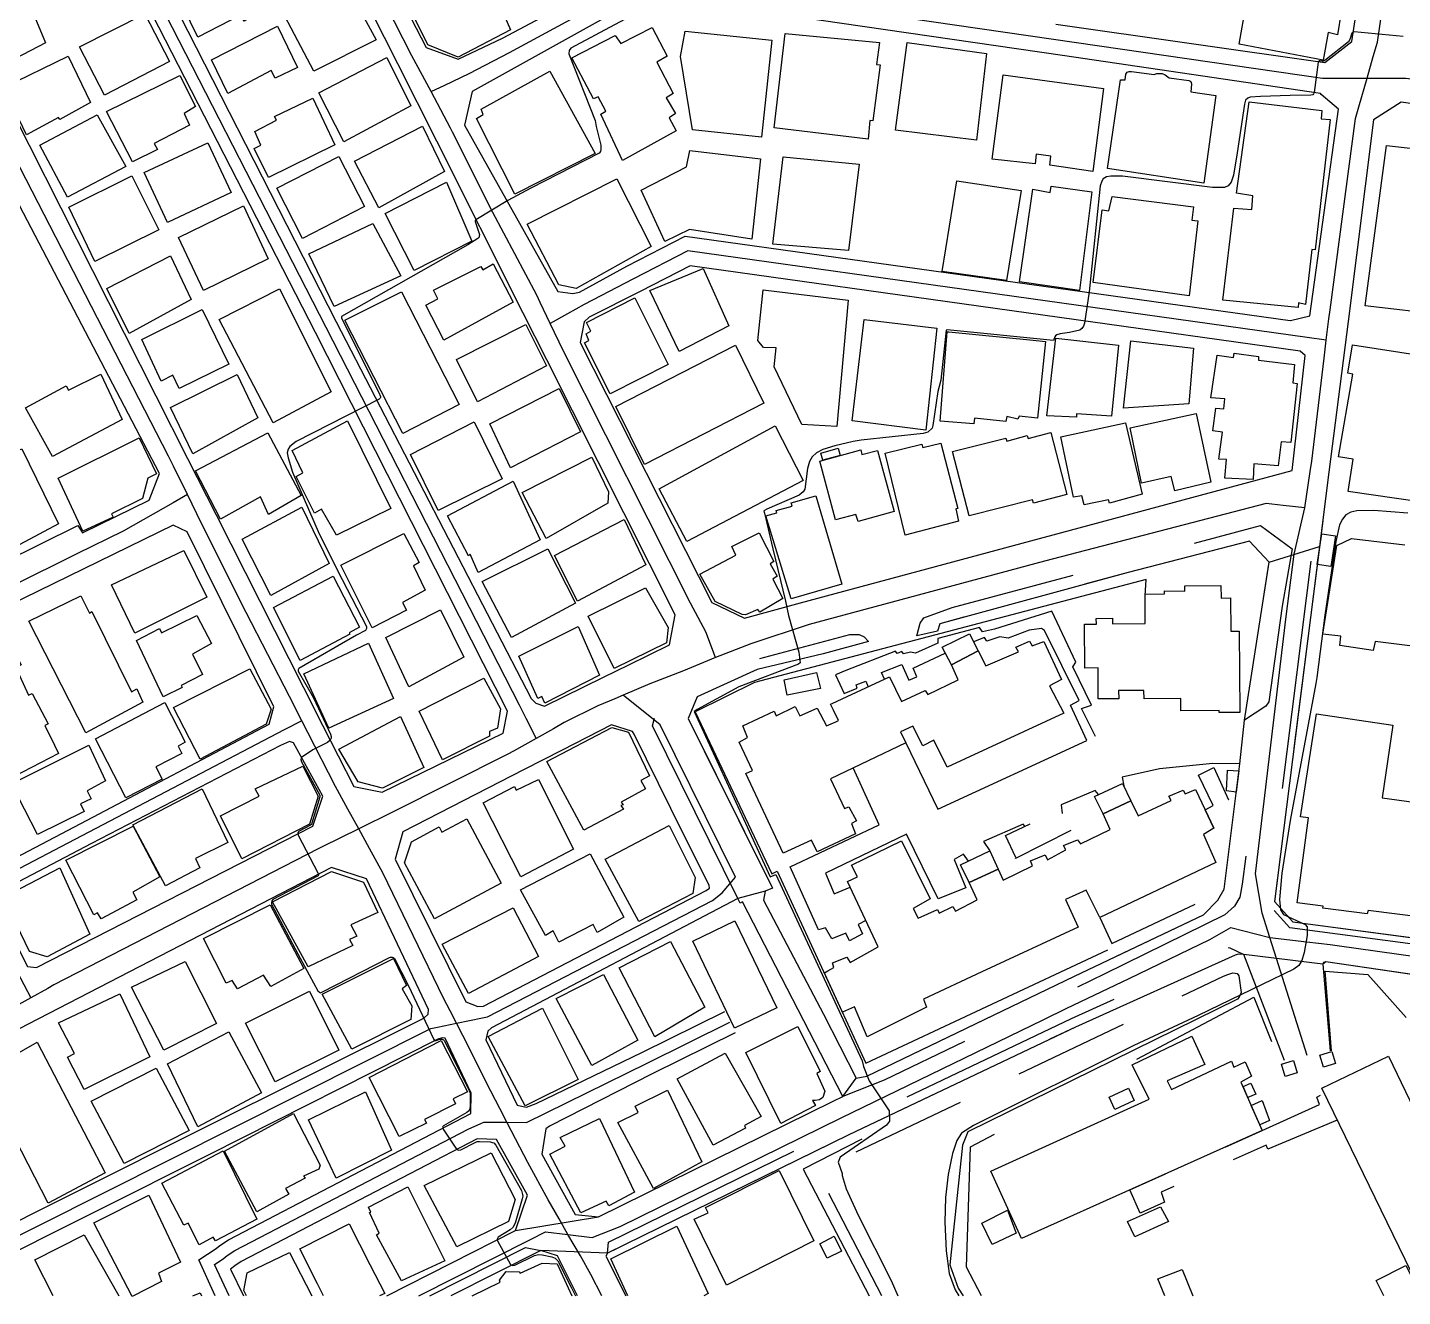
# Model space of a CAD drawing. Header units: millimetres. Extents: x 198785 to 203305, y 542885 to 545889.
# Drawn here: x 199629.4 to 199848.6, y 542885.2 to 543087.4 of the extents above; entities that cross this region are included whole.
import ezdxf

# ---------------------------------------------------------------- set-up
doc = ezdxf.new("R2010")
doc.units = ezdxf.units.MM
for name, pattern in [('FENCE_25K', [54.3, 28.7, -9.2, -16.4]), ('HIDDEN_BULD_25K', [28.8, 18.4, -10.4]), ('HIDDEN_EMBANKMENT_25K', [28.8, 18.4, -10.4]), ('HIDDEN_IN_25K', [56.5, 36.5, -20])]:
    doc.linetypes.add(name, pattern=pattern)
for name, color, linetype in [('A0013117', 253, 'Continuous'), ('A0013118', 253, 'Continuous'), ('A0023217', 253, 'Continuous'), ('A0033324', 253, 'Continuous'), ('A0053326', 253, 'Continuous'), ('B0014111', 253, 'Continuous'), ('B0014112', 253, 'Continuous'), ('B0014113', 253, 'Continuous'), ('B0014115', 253, 'Continuous'), ('B0014116', 253, 'Continuous'), ('B0014118', 253, 'Continuous'), ('B0024120', 253, 'Continuous'), ('F0017111', 253, 'Continuous'), ('F0017114', 253, 'Continuous'), ('F0037222', 253, 'Continuous'), ('F0037223', 253, 'Continuous'), ('F0047224', 253, 'Continuous')]:
    doc.layers.add(name, color=color, linetype=linetype)

msp = doc.modelspace()

# ---------------------------------------------------------------- linework, layer by layer
at = {"layer": 'A0013117'}
for points in [[(199793.32, 543087.94), (199836.22, 543081.87), (199840.53, 543085.21), (199846.31, 543123.01)], [(199669.57, 543115.58), (199647.45, 543104.72), (199647.01, 543102.74), (199647.12, 543102.28), (199678.64, 543040.53), (199709.72, 542980.49), (199710.45, 542979.73), (199711.83, 542979.28), (199721.23, 542983.88), (199725.28, 542985.87), (199731.77, 542989.04), (199732.66, 542993.85), (199712.2, 543034.47), (199708.45, 543041.91), (199694.65, 543069.31), (199688.44, 543081.63), (199684.18, 543090.03), (199680.72, 543096.83), (199671.51, 543114.93), (199669.57, 543115.58)], [(199640.6, 543102.86), (199621.37, 543093.35), (199619.56, 543088.62), (199654.94, 543018.74), (199659.49, 543009.75), (199673.41, 542982.27), (199676.45, 542976.26), (199681.42, 542966.45), (199685.96, 542965.55), (199705.26, 542975), (199705.92, 542978.46), (199675.35, 543038.84), (199643.07, 543101.72), (199642.62, 543102.28), (199640.6, 543102.86)], [(199688.94, 543092.07), (199692.98, 543084.22), (199698.06, 543082.35), (199705.13, 543085.7), (199725.61, 543096.63)], [(199728.79, 543092.53), (199727.56, 543092.39), (199700.33, 543077.22), (199699.08, 543071.87), (199713.94, 543045.34), (199716.36, 543045.03), (199717.39, 543045.26), (199724.97, 543049.41), (199734.26, 543054.19), (199830.72, 543040.75), (199830.77, 543040.74), (199833.81, 543041.47), (199838.42, 543074.43), (199835.64, 543076.76), (199835.54, 543076.89), (199794.4, 543082.94), (199748.58, 543089.61), (199743.84, 543090.31), (199728.79, 543092.53)], [(199545.95, 542960.93), (199570.66, 542973.16), (199578.4, 542978.83), (199637.44, 543008.04), (199638.19, 543006.92), (199648.81, 543012.09), (199650.47, 543016.35), (199613.87, 543086.28), (199610.14, 543086.77), (199578.04, 543070.71)], [(199848.39, 543075.52), (199843.99, 543072.69), (199839.92, 543040.56), (199839.13, 543034.38), (199836.88, 543016.56), (199835.37, 543004.72), (199828.2, 542948.16), (199831.12, 542944.89), (199862.85, 542940.72), (199866.27, 542943.52), (199872.15, 542984.51), (199873.13, 542991.38), (199884.26, 543068.96), (199882.68, 543070.59), (199848.39, 543075.52)], [(199735.07, 543049.44), (199727.11, 543045.33), (199718.97, 543041.25), (199718.17, 543040.51), (199717.51, 543037.24), (199738.5, 542995.78), (199743.74, 542993.29), (199752.63, 542995.72), (199831.01, 543016.82), (199833.07, 543035.13), (199832.29, 543035.87), (199735.07, 543049.44)], [(199573.44, 542907.44), (199599.42, 542920.82), (199604.59, 542923.49), (199626.58, 542934.82), (199626.61, 542935.35), (199620.19, 542947.96), (199619.17, 542950.75), (199637.94, 542960.57), (199667.95, 542976.39), (199668.67, 542979.16), (199654.85, 543007.04), (199652.62, 543008.11), (199626.46, 542995.34), (199589.23, 542975.87), (199548.8, 542955.37)], [(199823.44, 542977.05), (199827.35, 543002.24), (199824.2, 543005.59), (199804.9, 543000.59), (199774.83, 542992.39), (199774.5, 542991.23), (199771.17, 542990.5)], [(199763.46, 542989.58), (199756.26, 542987.64), (199745.75, 542985.12), (199736.16, 542980.77), (199734.74, 542977.3), (199748.17, 542950.29), (199747.01, 542949.82)], [(199722.54, 542976.31), (199714.65, 542972.26), (199708.61, 542969.16), (199689.25, 542959.23), (199688.04, 542954.91), (199699.31, 542932.19), (199701.2, 542931.41), (199702.11, 542931.46), (199719.6, 542940.58), (199737.61, 542949.91), (199738.15, 542950.3), (199738.07, 542950.71), (199731.99, 542962.99), (199726.11, 542974.81), (199725.85, 542975.26), (199722.54, 542976.31)], [(199671.18, 542973.65), (199669.73, 542973.03), (199639.61, 542957.38), (199623.68, 542949.05), (199629.42, 542937.77), (199630.85, 542937.62), (199674.89, 542960.16), (199676.48, 542964.93), (199671.8, 542973.44), (199671.18, 542973.65)], [(199761.53, 542919.98), (199763.24, 542920.3), (199796.33, 542936.25), (199816.9, 542946.03), (199819.17, 542948.37), (199820.17, 542950.11), (199822.69, 542970.07)], [(200000, 542959.22), (199990.5, 542949.57), (199965.5, 542922.32), (199963.89, 542921.64), (199951.29, 542922.67), (199946.46, 542923.06), (199938.76, 542924.13), (199877.06, 542932.68), (199866.29, 542934.15), (199862.53, 542934.71), (199836.37, 542938.56), (199836.02, 542938.44), (199835.89, 542938.18), (199837.06, 542924.38)], [(199677.9, 542953.56), (199634.38, 542931.08), (199629.55, 542928.59), (199607.84, 542917.37), (199607.68, 542916.58), (199607.89, 542915.68), (199613.43, 542904.98), (199619.22, 542893.62), (199619.68, 542893.16), (199619.99, 542893.27), (199656.55, 542911.61), (199692.59, 542929.55), (199693.29, 542930.2), (199693.37, 542930.93), (199683.46, 542951.76), (199677.9, 542953.56)], [(199742.65, 542948.63), (199703.37, 542928.02), (199702.8, 542927.5), (199702.51, 542926.13), (199707.47, 542915.71), (199707.69, 542915.66), (199708.97, 542915.4), (199710.5, 542915.98), (199727.34, 542924.1), (199740.56, 542930.63)], [(199829.77, 542922.83), (199823.33, 542939.69), (199822.39, 542939.74), (199821.93, 542939.62), (199796.48, 542928.15), (199760.37, 542910.97), (199721.87, 542892.13), (199721.63, 542891.63), (199724.78, 542885.31)], [(199742.24, 542927.23), (199729.02, 542920.7), (199712.62, 542912.35), (199712.03, 542911.93), (199711.43, 542907.88), (199716.73, 542898.26), (199720.42, 542897.91), (199757.83, 542916.31), (199759.41, 542917.1)], [(199659.32, 542885.31), (199656.71, 542891.07), (199659.48, 542892.86), (199660.09, 542893.34), (199661.44, 542894.25), (199700.11, 542914.36), (199700.17, 542917.61), (199695.99, 542926.35), (199695.54, 542926.45), (199694.83, 542926.23), (199658.43, 542907.85), (199621.63, 542889.39), (199618.57, 542888.31), (199615.78, 542891.13), (199609.69, 542903.07), (199604.22, 542913.95), (199603.76, 542915), (199603.16, 542915.01), (199576.65, 542901.19)], [(199701.11, 542910.33), (199663.48, 542890.8), (199662.45, 542890.11), (199661.79, 542889.59), (199663.83, 542885.31)], [(199686.71, 542885.31), (199707.23, 542895.73), (199709.11, 542901.37), (199704.19, 542910.22), (199701.11, 542910.33)], [(199711.27, 542892.56), (199696.9, 542885.31)], [(199717.12, 542885.31), (199713.89, 542891.71), (199711.27, 542892.56)]]:
    msp.add_lwpolyline(points, dxfattribs=at)
at = {"layer": 'A0013118'}
for points in [[(199799.68, 542974.43), (199797.43, 542978.89), (199799.02, 542979.46), (199796.07, 542985.56), (199796.56, 542986.31), (199792.72, 542994.41), (199783.55, 542991.57), (199781.68, 542991.12), (199781.17, 542991.82), (199774.53, 542990.05), (199774.53, 542989.31), (199771, 542987.74), (199770.2, 542987.87), (199769.07, 542987.59), (199768.78, 542988), (199768.03, 542987.69), (199767.77, 542988.02), (199759.86, 542984.95), (199758.23, 542984.25), (199759.63, 542981.31), (199761.69, 542982.15), (199761.53, 542982.68), (199763.07, 542983.25), (199763.44, 542982.37)], [(199769.41, 542973.44), (199774.52, 542962.86), (199798.29, 542973.81), (199795.7, 542979.45), (199797.06, 542980.2), (199791.55, 542991.36), (199791.07, 542991.63), (199789.1, 542991.38), (199785.77, 542990.11), (199784.42, 542990.35), (199782.35, 542989.65), (199781.96, 542990.21), (199780.24, 542989.55)], [(199766.05, 542983.59), (199765.58, 542984.62), (199768.78, 542985.91), (199769.9, 542983.41), (199771.2, 542983.95), (199770.58, 542985.32), (199775.72, 542987.72)], [(199763.07, 542945.11), (199761.82, 542944.47), (199762.52, 542943.02), (199760.48, 542941.87), (199759.86, 542943.11), (199757.65, 542942.2), (199756.65, 542943.95), (199755.52, 542943.66), (199750.98, 542953.67), (199765.21, 542960.38), (199761.03, 542969.43)], [(199822.69, 542970.07), (199818.36, 542970.13), (199809.89, 542969.31), (199803.91, 542967.94), (199804.16, 542966.58)], [(199800.16, 542965.2), (199799.64, 542965.83), (199794.2, 542963.57), (199794.38, 542962.19)], [(199788.4, 542960.13), (199788.15, 542960.49), (199781.82, 542957.69), (199782.81, 542956.2)], [(199779.43, 542954.59), (199778.65, 542955.69), (199777.13, 542954.87), (199779.02, 542950.31), (199774.61, 542948.56), (199769.53, 542958.88), (199756.61, 542952.66), (199758, 542949.39), (199760.56, 542950.44)], [(199747.01, 542949.82), (199746.73, 542948.38), (199756.33, 542930.22), (199761.53, 542919.98)], [(199759.41, 542917.1), (199743.39, 542948.1), (199743.03, 542947.88), (199742.65, 542948.63)]]:
    msp.add_lwpolyline(points, dxfattribs=at)
at = {"layer": 'A0023217'}
for points in [[(199842.96, 543079.37), (199843.93, 543082.78), (199844.6, 543085.1), (199847.34, 543103.69), (199850.1, 543122.29), (199850.92, 543127.83)], [(199641.22, 543105.83), (199643.89, 543104.47), (199644.19, 543103.84), (199645.07, 543102), (199677, 543039.68), (199707.82, 542979.47), (199708.88, 542977.36), (199710.49, 542974.13)], [(199693.75, 543077.2), (199690.71, 543082.92), (199686.55, 543091.04), (199684.52, 543094.76)], [(199693.75, 543077.2), (199695.93, 543078.24), (199699.82, 543080.11), (199706.27, 543083.44), (199726.85, 543094.62), (199727.92, 543094.76), (199728.83, 543094.75), (199743.89, 543092.59), (199744.49, 543092.51), (199747.04, 543092.2)], [(199654.92, 543012.98), (199652.68, 543017.53), (199651.9, 543019.12), (199616.91, 543087.07), (199615.69, 543090.02), (199614.49, 543092.9)], [(199747.04, 543092.2), (199748.95, 543091.96), (199750.03, 543091.83), (199792.98, 543085.57), (199835.88, 543079.37), (199836.96, 543079.37), (199842.96, 543079.37)], [(199836.46, 543037.62), (199836.87, 543041.01), (199837.05, 543042.42), (199841.12, 543072.93), (199841.65, 543074.78), (199842.96, 543079.37)], [(199842.96, 543079.37), (199848.74, 543079.37), (199849.15, 543079.37), (199852.8, 543078.86), (199882.1, 543074.61), (199883.13, 543074.39), (199889.32, 543073.07)], [(199712.75, 543040.27), (199711.16, 543043.6), (199710.59, 543044.79), (199703.6, 543057.93), (199697.16, 543070.76), (199696.85, 543071.37), (199693.75, 543077.2)], [(199836.46, 543037.62), (199833.41, 543038.05), (199734.67, 543051.82), (199726.04, 543047.37), (199718.18, 543043.26), (199715.51, 543041.78), (199712.75, 543040.27)], [(199739.1, 542987.02), (199737.55, 542991.1), (199735.13, 542995.71), (199714.86, 543035.86), (199712.75, 543040.27)], [(199833.04, 543010.89), (199833.9, 543016.69), (199834.14, 543018.33), (199836.1, 543034.75), (199836.46, 543037.62)], [(199654.92, 543012.98), (199652.66, 543011.7), (199644.65, 543007.14), (199637.28, 543003.55), (199616.62, 542993.3), (199610.07, 542990.66), (199576.76, 542973.79), (199573.45, 542972.14), (199568.66, 542968.81), (199549.3, 542959.11), (199547.4, 542958.09), (199534.52, 542951.15)], [(199673.15, 542976.95), (199671.18, 542980.8), (199664.3, 542994.18), (199657.18, 543008.4), (199654.92, 543012.98)], [(199833.04, 543010.89), (199829.61, 543011.26), (199826.88, 543011.55), (199791.56, 543002.39), (199754, 542992.31), (199744.75, 542989.2), (199739.1, 542987.02)], [(199827.46, 542942.42), (199826.25, 542946.31), (199825.15, 542952.54), (199830.07, 542993.57), (199831.36, 543003.48), (199833.04, 543010.89)], [(199739.1, 542987.02), (199733.97, 542984.9), (199728.63, 542982.84), (199724.38, 542981.03)], [(199697.81, 542928.74), (199701.95, 542929.6), (199702.73, 542929.76), (199738.6, 542948.33), (199740.18, 542949.51), (199740.18, 542949.55), (199742.28, 542952.01), (199730.29, 542976.28), (199724.38, 542981.03)], [(199724.38, 542981.03), (199723.06, 542980.47), (199720.33, 542979.33), (199714.98, 542976.65), (199713.27, 542975.69), (199710.49, 542974.13)], [(199673.15, 542976.95), (199670.34, 542975.48), (199621.4, 542949.89), (199621.85, 542948.68), (199628.32, 542935.96), (199629.94, 542932.78)], [(199682.22, 542959.73), (199680.5, 542962.89), (199678.54, 542966.48), (199674.11, 542975.1), (199673.15, 542976.95)], [(199710.49, 542974.13), (199706.91, 542972.13), (199706.01, 542971.62), (199687.6, 542962.39), (199682.22, 542959.73)], [(199682.22, 542959.73), (199676.4, 542956.85), (199675.75, 542956.53), (199633.6, 542934.86), (199632.64, 542934.31), (199629.94, 542932.78)], [(199697.81, 542928.74), (199696.79, 542930.74), (199695.76, 542932.73), (199686.05, 542952.72), (199683.94, 542956.58), (199682.22, 542959.73)], [(199715.58, 542895.09), (199719.42, 542894.62), (199723.89, 542896.37), (199759.14, 542913.66), (199791.31, 542929.28), (199795.1, 542931.14), (199805.03, 542935.89), (199817.92, 542942.07), (199821.25, 542944.03), (199827.46, 542942.42)], [(199833.41, 542923.61), (199828.52, 542939.07), (199827.46, 542942.42)], [(199827.46, 542942.42), (199833.38, 542941.72), (199837.06, 542941.28), (199838.18, 542941.13), (199860.5, 542938.02), (199862.69, 542937.76), (199870.14, 542936.85)], [(199629.94, 542932.78), (199628.06, 542931.72), (199627.71, 542931.52), (199606.21, 542920.43), (199603.82, 542919.21)], [(199603.82, 542919.21), (199605.38, 542916.13), (199617.5, 542892.38), (199619.12, 542890.73), (199620.81, 542891.33), (199693.71, 542927.89), (199694.76, 542928.11), (199697.81, 542928.74)], [(199705.85, 542912.97), (199704.72, 542915.15), (199702.59, 542919.24), (199701.33, 542921.88), (199698.8, 542926.82), (199697.81, 542928.74)], [(199705.85, 542912.97), (199708.99, 542912.96), (199728.18, 542922.4), (199741.4, 542928.93)], [(199661.56, 542885.31), (199659.25, 542890.33), (199660.64, 542891.23), (199661.27, 542891.72), (199662.46, 542892.52), (199699.67, 542911.85), (199701.67, 542912.77), (199702.14, 542912.99), (199705.85, 542912.97)], [(199715.58, 542895.09), (199714.16, 542897.57), (199712.43, 542900.59), (199709.2, 542906.54), (199707.91, 542909.02), (199705.85, 542912.97)], [(199691.79, 542885.31), (199709.58, 542894.31), (199712, 542895.54), (199715.58, 542895.09)], [(199720.95, 542885.31), (199719.24, 542888.72), (199717.55, 542891.67), (199715.58, 542895.09)]]:
    msp.add_lwpolyline(points, dxfattribs=at)
at = {"layer": 'A0033324', "linetype": 'HIDDEN_IN_25K', "flags": 128}
for points in [[(199862.85, 542940.72), (199861.8, 542939.85), (199830.62, 542943.95), (199827.15, 542947.84), (199835.61, 543014.5), (199836.71, 543015.21), (199828.2, 542948.16), (199831.12, 542944.89), (199862.85, 542940.72)], [(199825.99, 543008.05), (199831.02, 543004.36), (199829.42, 542995.2), (199827.28, 542979.97), (199826.8, 542979.29), (199823.44, 542977.05), (199827.35, 543002.24), (199824.2, 543005.59), (199804.9, 543000.59), (199774.83, 542992.39), (199774.5, 542991.23), (199771.17, 542990.5), (199771.71, 542992.49), (199772.29, 542993.37), (199776.8, 542995.02), (199825.99, 543008.05)], [(199747.01, 542949.82), (199742.65, 542948.63), (199729.03, 542976.14), (199729.85, 542979.18), (199737.96, 542983.5), (199741.59, 542985.69), (199760.53, 542990.7), (199762, 542990.69), (199762.77, 542990.33), (199763.46, 542989.58), (199756.26, 542987.64), (199745.75, 542985.12), (199736.16, 542980.77), (199734.74, 542977.3), (199748.17, 542950.29), (199747.01, 542949.82)], [(199765.97, 542919.7), (199759.41, 542917.1), (199761.53, 542919.98), (199763.24, 542920.3), (199796.33, 542936.25), (199816.9, 542946.03), (199819.17, 542948.37), (199820.17, 542950.11), (199822.69, 542970.07), (199824.5, 542968.53), (199825.08, 542967.28), (199823.06, 542950.93), (199822.66, 542948.85), (199821.8, 542947.43), (199820.26, 542946.02), (199801.18, 542936.61), (199765.97, 542919.7)], [(199820.95, 542940.82), (199823.33, 542939.69), (199822.39, 542939.74), (199821.93, 542939.62), (199796.48, 542928.15), (199760.37, 542910.97), (199721.87, 542892.13), (199722.04, 542893.89), (199759.72, 542912.32), (199795.85, 542929.51), (199820.95, 542940.82)], [(199693.57, 542885.31), (199708.83, 542893.01), (199708.8, 542893.03), (199711.27, 542892.56)], [(199711.27, 542892.56), (199696.9, 542885.31)]]:
    msp.add_lwpolyline(points, dxfattribs=at)
at = {"layer": 'A0053326'}
for points in [[(199686.71, 542885.31), (199707.23, 542895.73), (199720.42, 542897.91), (199757.83, 542916.31), (199759.41, 542917.1), (199761.53, 542919.98), (199763.24, 542920.3), (199796.33, 542936.25), (199816.9, 542946.03), (199819.17, 542948.37), (199820.17, 542950.11), (199822.69, 542970.07), (199823.44, 542977.05), (199827.35, 543002.24), (199835.37, 543004.72), (199828.2, 542948.16), (199831.12, 542944.89), (199862.85, 542940.72)], [(199862.85, 542940.72), (199878.18, 542939.26), (199908.56, 542935.54), (199908.13, 542928.39), (199866.29, 542934.15), (199836.37, 542938.56), (199835.89, 542938.18), (199823.33, 542939.69), (199822.39, 542939.74), (199821.93, 542939.62), (199796.48, 542928.15), (199760.37, 542910.97), (199721.87, 542892.13), (199711.27, 542892.56), (199696.9, 542885.31)]]:
    msp.add_lwpolyline(points, dxfattribs=at)
at = {"layer": 'B0014111'}
for points in [[(199696.08, 543095.23), (199698.26, 543091.35), (199703.41, 543094.06), (199706.43, 543087.05), (199698.09, 543082.71), (199693.22, 543084.64), (199689.61, 543092.01), (199696.08, 543095.23)], [(199765.33, 543081.46), (199764.19, 543072.54), (199763.68, 543072.58), (199763.45, 543069.64), (199748.43, 543071.41), (199750.2, 543086.45), (199765.22, 543085.01), (199764.77, 543081.53), (199765.33, 543081.46)], [(199875.87, 543019.45), (199874.43, 543008.48), (199839.93, 543013.5), (199840.74, 543018.62), (199838.4, 543019.03), (199840.7, 543032.19), (199839.89, 543032.34), (199840.66, 543036.85), (199851.95, 543035.12), (199850.97, 543028.81), (199852.33, 543028.56), (199852.03, 543026.57), (199856.41, 543025.91), (199855.86, 543022.28), (199875.87, 543019.45)], [(199624.8, 543020.86), (199625.86, 543019.13), (199628.5, 543020.29), (199634.34, 543008.35), (199625.13, 543003.4), (199617.76, 543017.38), (199624.8, 543020.86)], [(199762.24, 543020.11), (199762.42, 543019.4), (199764.9, 543020.04), (199767.55, 543010.32), (199761.85, 543008.72), (199761.48, 543009.81), (199758.21, 543008.96), (199755.72, 543018.34), (199762.24, 543020.11)], [(199759.22, 542998.73), (199751.14, 542996.38), (199747.11, 543009.61), (199748.86, 543010.1), (199748.77, 543010.47), (199751.32, 543011.15), (199751.18, 543011.66), (199755.09, 543012.81), (199759.22, 542998.73)], [(199749.83, 542996.45), (199746.14, 542994.28), (199745.86, 542994.66), (199743.9, 542993.82), (199743.33, 542993.89), (199739.06, 542995.94), (199736.58, 543000.29), (199742.32, 543003.36), (199741.71, 543004.73), (199746.06, 543006.9), (199748.39, 543002.32), (199747.81, 543001.95), (199748.92, 543000.01), (199748.24, 542999.52), (199749.83, 542996.45)], [(199637.9, 542996.84), (199639.31, 542994.12), (199639.7, 542994.35), (199646.02, 542981.57), (199646.87, 542982.02), (199647.81, 542979.89), (199638.7, 542975.02), (199629.61, 542992.81), (199637.9, 542996.84)], [(199627.54, 542985.43), (199629.6, 542981.04), (199630.16, 542981.27), (199632.74, 542976.47), (199632.18, 542976.2), (199633.71, 542973.04), (199634.36, 542971.71), (199625.76, 542967.28), (199615, 542988.4), (199624.45, 542993.18), (199626.54, 542989.35), (199628.44, 542985.86), (199627.54, 542985.43)], [(199720.62, 542984.2), (199711.9, 542979.77), (199711.43, 542980.82), (199710.79, 542980.52), (199707.73, 542987.22), (199717.2, 542991.98), (199720.62, 542984.2)], [(199703.09, 542974.52), (199695.57, 542970.74), (199691.87, 542978.47), (199702.15, 542983.72), (199704.84, 542978.85), (199704.33, 542975.79), (199703.05, 542975.23), (199703.09, 542974.52)], [(199692.59, 542969.48), (199685.99, 542966.23), (199682.15, 542967.23), (199679.04, 542972.45), (199688.86, 542977.65), (199692.59, 542969.48)], [(199724.43, 542962.84), (199718.11, 542959.51), (199712.19, 542970.48), (199722.55, 542975.87), (199725.25, 542975.13), (199728.6, 542968.19), (199727.21, 542967.42), (199727.92, 542966.12), (199724.08, 542964), (199724.36, 542963.56), (199724.01, 542963.45), (199724.43, 542962.84)], [(199674.37, 542960.45), (199663.59, 542954.94), (199660.2, 542961.79), (199666.37, 542964.96), (199665.74, 542966.13), (199673.34, 542969.73), (199675.78, 542964.91), (199674.37, 542960.45)], [(199656.89, 542953.52), (199651.43, 542950.67), (199646.24, 542960.36), (199657.28, 542966.08), (199661.35, 542957.54), (199656.2, 542954.98), (199656.89, 542953.52)], [(199699.46, 542961.34), (199704.94, 542951.07), (199694.29, 542945.38), (199689.53, 542954.3), (199690.64, 542957.68), (199695.05, 542960.04), (199695.48, 542959.22), (199699.46, 542961.34)], [(199639.35, 542942.95), (199632.58, 542939.33), (199629.72, 542940.2), (199626.36, 542947.24), (199626.59, 542948.29), (199626.99, 542949.26), (199627.35, 542949.75), (199634.56, 542953.5), (199639.35, 542942.95)], [(199681.26, 542941.13), (199674.19, 542937.73), (199668.48, 542948.09), (199677.88, 542952.94), (199683, 542951.21), (199685.28, 542946.42), (199680.99, 542944.44), (199681.93, 542942.62), (199680.77, 542942.09), (199681.26, 542941.13)], [(199673.47, 542937.47), (199668.2, 542934.61), (199667.03, 542936.43), (199662.88, 542934.24), (199662.05, 542935.58), (199661.07, 542935.12), (199657.5, 542942.27), (199668.1, 542947.62), (199673.47, 542937.47)], [(199811.07, 542919.59), (199811.77, 542918.22), (199821.37, 542922.71), (199821.7, 542921.77), (199823.53, 542922.6), (199824.54, 542920.3), (199822.81, 542919.37), (199826.25, 542911.68), (199787.87, 542894.45), (199782.98, 542905.19), (199808.2, 542916.65), (199805.52, 542922.12), (199815.03, 542926.67), (199817.09, 542922.2), (199811.07, 542919.59)], [(199851.84, 542885.31), (199835.77, 542918.38), (199846.35, 542923.48), (199862.02, 542891.07), (199867.05, 542893.66), (199871.08, 542885.31)], [(199676.61, 542885.31), (199675.64, 542887.22), (199672.82, 542892.78), (199680.71, 542896.78), (199684.01, 542890.3), (199686.36, 542885.68)], [(199686.36, 542885.68), (199685.56, 542885.31)]]:
    msp.add_lwpolyline(points, dxfattribs=at)
at = {"layer": 'B0014112'}
for points in [[(199839.54, 543098.14), (199837.96, 543090.03), (199838.84, 543089.88), (199838.26, 543086.27), (199836.74, 543086.64), (199835.98, 543082.2), (199822.56, 543084.76), (199823.95, 543092.64), (199825.2, 543092.46), (199826.67, 543100.38), (199839.54, 543098.14)], [(199667.8, 543090.68), (199663.97, 543088.41), (199663.4, 543089.39), (199656.58, 543085.87), (199652.99, 543093.2), (199663.83, 543098.77), (199667.8, 543090.68)], [(199672.44, 543081.06), (199668.88, 543079.36), (199668.26, 543080.57), (199661.38, 543076.91), (199658.73, 543082.28), (199669.27, 543087.64), (199672.44, 543081.06)], [(199639.48, 543075.47), (199634.59, 543072.74), (199634.35, 543073.07), (199629.26, 543070.33), (199625.66, 543077.86), (199635.92, 543082.87), (199639.48, 543075.47)], [(199690.54, 543074.92), (199679.87, 543069.22), (199675.88, 543077.02), (199686.73, 543082.66), (199690.54, 543074.92)], [(199650.13, 543067.98), (199646.17, 543065.99), (199642.03, 543074.06), (199653.73, 543079.78), (199656.19, 543074.84), (199654.4, 543073.7), (199655.23, 543071.88), (199649.64, 543068.93), (199650.13, 543067.98)], [(199678.42, 543068.7), (199667.84, 543063.54), (199665.55, 543068.16), (199666.6, 543068.67), (199665.65, 543070.87), (199669.11, 543072.67), (199668.82, 543073.24), (199674.92, 543076.17), (199678.42, 543068.7)], [(199695.92, 543064.46), (199685.41, 543058.7), (199681.53, 543066.12), (199692.37, 543071.71), (199695.92, 543064.46)], [(199661.88, 543061.12), (199651.73, 543056.37), (199648.02, 543064.3), (199658.18, 543069.05), (199661.88, 543061.12)], [(199650.35, 543055.2), (199640.17, 543050.14), (199636, 543058.77), (199646.07, 543063.79), (199650.35, 543055.2)], [(199655.52, 543044.09), (199645.64, 543038.67), (199642.09, 543045.81), (199652.23, 543051.05), (199655.52, 543044.09)], [(199703.65, 543049.74), (199706.85, 543043.68), (199695.8, 543037.61), (199692.92, 543043.2), (199694.85, 543044.16), (199694.14, 543045.55), (199701.67, 543049.34), (199701.99, 543048.8), (199703.65, 543049.74)], [(199741.24, 543039.9), (199733.3, 543035.77), (199728.65, 543045.5), (199737.12, 543049.04), (199741.24, 543039.9)], [(199731.55, 543033.73), (199722.32, 543029.05), (199718.22, 543037.17), (199718.92, 543037.57), (199718.48, 543038.59), (199719.21, 543039.04), (199718.55, 543040.44), (199726.26, 543044.33), (199731.55, 543033.73)], [(199661.53, 543033.8), (199653.61, 543029.89), (199652.57, 543032.03), (199650.71, 543031.04), (199647.63, 543037.72), (199657.29, 543042.5), (199661.53, 543033.8)], [(199712.17, 543033.5), (199701.15, 543027.79), (199697.79, 543034.51), (199708.86, 543040.09), (199712.17, 543033.5)], [(199803.31, 543036.79), (199802.21, 543025.48), (199796.66, 543025.86), (199796.64, 543025.32), (199791.89, 543025.52), (199793.35, 543037.93), (199803.31, 543036.79)], [(199814.52, 543027.45), (199804.15, 543026.77), (199805.31, 543037.47), (199815.3, 543036.35), (199814.52, 543027.45)], [(199641.11, 543032.18), (199644.53, 543024.95), (199633.43, 543019.04), (199629.11, 543026.82), (199635.57, 543030.3), (199635.97, 543029.62), (199641.11, 543032.18)], [(199666.14, 543025.22), (199655.76, 543019.51), (199652.24, 543026.89), (199662.86, 543032.14), (199666.14, 543025.22)], [(199717.56, 543022.97), (199706.4, 543017.28), (199703.1, 543024.28), (199714.16, 543029.91), (199717.56, 543022.97)], [(199815.72, 543025.9), (199818.05, 543014.98), (199812.29, 543013.61), (199811.71, 543015.86), (199807.01, 543014.81), (199805.2, 543023.63), (199815.72, 543025.9)], [(199807.12, 543013.04), (199801.89, 543011.65), (199801.73, 543012.14), (199797.86, 543011.35), (199797.51, 543012.81), (199796.15, 543012.59), (199794.14, 543022.19), (199804.47, 543024.45), (199807.12, 543013.04)], [(199643.07, 543009.41), (199638.27, 543007.16), (199634.31, 543015.59), (199647.22, 543022.03), (199650, 543016.29), (199648.62, 543015.61), (199647.78, 543012.36), (199642.83, 543009.91), (199643.07, 543009.41)], [(199673.05, 543012.83), (199667.84, 543009.84), (199666.55, 543012.61), (199660.21, 543009.06), (199656.21, 543016.77), (199667.75, 543022.82), (199673.05, 543012.83)], [(199792.57, 543022.89), (199795.11, 543012.98), (199789.8, 543011.61), (199789.64, 543012.13), (199779.53, 543009.62), (199776.87, 543019.87), (199785.37, 543021.99), (199785.52, 543021.52), (199788.76, 543022.4), (199788.95, 543021.93), (199792.57, 543022.89)], [(199775.04, 543021.2), (199777.71, 543010.8), (199777.42, 543010.72), (199777.83, 543008.74), (199769.33, 543006.53), (199766.14, 543019.58), (199772, 543021.01), (199772.13, 543020.5), (199775.04, 543021.2)], [(199721.91, 543011.6), (199712.1, 543005.98), (199708.25, 543013.33), (199719.38, 543018.96), (199722.05, 543013.44), (199721.91, 543011.6)], [(199711.17, 543005.76), (199701.28, 543000.58), (199700.01, 543003.52), (199699.74, 543003.24), (199696.36, 543009.63), (199706.84, 543015.11), (199711.17, 543005.76)], [(199677.52, 543002), (199668.2, 542996.93), (199663.63, 543005.88), (199673.17, 543010.97), (199677.52, 543002)], [(199727.99, 543001.82), (199717.11, 542996.02), (199713.43, 543003.29), (199724.56, 543009.04), (199727.99, 543001.82)], [(199689.82, 542994.58), (199684.39, 542991.76), (199679.36, 543001.74), (199689.4, 543006.78), (199691.85, 543002.19), (199690.95, 543001.64), (199692.82, 542997.74), (199689.21, 542995.79), (199689.82, 542994.58)], [(199716.77, 542995.71), (199706.57, 542990.21), (199701.89, 542999.12), (199712.38, 543004.36), (199716.77, 542995.71)], [(199680.8, 542990.74), (199672.88, 542986.57), (199668.65, 542995), (199678.15, 543000), (199682.36, 542991.85), (199680.68, 542990.96), (199680.8, 542990.74)], [(199731.31, 542989.35), (199722.93, 542985.27), (199718.8, 542993.61), (199727.93, 542998.15), (199731.54, 542991.81), (199731.31, 542989.35)], [(199656.41, 542993.73), (199658.73, 542989.25), (199655.71, 542987.54), (199657.3, 542984.31), (199653.91, 542982.57), (199654.1, 542982.25), (199651.03, 542980.78), (199646.79, 542989.72), (199650.47, 542991.63), (199650.81, 542990.95), (199656.41, 542993.73)], [(199667.46, 542976.39), (199656.94, 542970.82), (199652.71, 542979.05), (199664.89, 542985.25), (199668.29, 542978.81), (199667.46, 542976.39)], [(199650.89, 542967.64), (199645.11, 542964.67), (199640.27, 542974.09), (199651.31, 542979.84), (199654.58, 542973.53), (199653.43, 542972.9), (199654.03, 542971.74), (199649.89, 542969.6), (199650.89, 542967.64)], [(199638.44, 542962.5), (199631, 542958.84), (199626.86, 542966.91), (199639.18, 542973.05), (199641.88, 542967.38), (199638.95, 542965.76), (199639.55, 542964.51), (199637.89, 542963.7), (199638.44, 542962.5)], [(199646.84, 542948.4), (199641.19, 542945.41), (199640.59, 542946.33), (199640.02, 542946.01), (199635.55, 542954.75), (199646.27, 542960.18), (199650.54, 542952.09), (199646.24, 542949.63), (199646.84, 542948.4)], [(199724.49, 542945.65), (199720.25, 542943.23), (199719.6, 542944.47), (199714.1, 542941.68), (199713.2, 542943.46), (199711.97, 542942.71), (199708.03, 542950.01), (199719.1, 542955.73), (199724.49, 542945.65)], [(199710.86, 542939.37), (199699.7, 542933.47), (199695.53, 542941.37), (199706.84, 542947.12), (199710.86, 542939.37)], [(199737.38, 542931.32), (199729.4, 542926.61), (199723.75, 542937.58), (199731.91, 542941.76), (199737.38, 542931.32)], [(199690.54, 542929.36), (199681.1, 542924.61), (199676.37, 542933.4), (199687.77, 542939.05), (199689.86, 542934.76), (199689.14, 542934.26), (199690.7, 542931.5), (199690.54, 542929.36)], [(199726.7, 542926.03), (199719.37, 542922.01), (199713.68, 542932.7), (199721.24, 542936.53), (199726.7, 542926.03)], [(199679.05, 542924.47), (199668.89, 542919.4), (199664.2, 542928.79), (199674.36, 542933.87), (199679.05, 542924.47)], [(199717.19, 542919.8), (199708.75, 542915.61), (199702.86, 542926.66), (199711.5, 542931.17), (199717.19, 542919.8)], [(199755.68, 542916.54), (199754.99, 542916.46), (199754.56, 542916.46), (199755.06, 542915.63), (199749.53, 542912.77), (199743.94, 542924.11), (199752.21, 542928.24), (199755.76, 542921.08), (199755.25, 542920.77), (199756.52, 542917.91), (199756.19, 542916.93), (199755.68, 542916.54)], [(199693.02, 542912.82), (199688.68, 542910.69), (199683.9, 542920.11), (199695.38, 542926.02), (199699.54, 542917.8), (199697.27, 542916.69), (199697.63, 542915.92), (199692.7, 542913.39), (199693.02, 542912.82)], [(199743.9, 542912.05), (199738.71, 542909.35), (199732.96, 542919.92), (199740.61, 542924), (199746.35, 542913.87), (199743.7, 542912.46), (199743.9, 542912.05)], [(199687.47, 542908.54), (199678.61, 542904.04), (199674.23, 542913.37), (199683.28, 542917.83), (199687.47, 542908.54)], [(199671.07, 542901.49), (199666, 542898.69), (199660.85, 542908.38), (199671.8, 542914.38), (199676.07, 542906.13), (199675.86, 542905.52), (199673.43, 542904.4), (199673.7, 542904.04), (199670.57, 542902.41), (199671.07, 542901.49)], [(199726.16, 542901.85), (199722.08, 542899.64), (199721.67, 542900.42), (199717.61, 542898.52), (199712.69, 542907.87), (199715.12, 542909.14), (199714.34, 542910.54), (199720.58, 542913.57), (199726.16, 542901.85)], [(199665.96, 542897.54), (199659.38, 542894.06), (199659, 542894.68), (199656.8, 542893.43), (199655.01, 542896.89), (199654.33, 542896.55), (199650.84, 542903.25), (199660.62, 542908.43), (199665.96, 542897.54)], [(199754.77, 542894.08), (199740.84, 542887.02), (199735.72, 542897.51), (199737.95, 542898.52), (199737.48, 542899.37), (199749.22, 542905.27), (199754.77, 542894.08)], [(199650.79, 542887.58), (199646.13, 542885.21), (199640.02, 542896.95), (199648.77, 542901.38), (199653.79, 542890.68), (199650.29, 542888.91), (199650.79, 542887.58)], [(199725.14, 542885.31), (199722.41, 542891.19), (199732.93, 542896.4), (199737.94, 542885.71)], [(199664.36, 542885.31), (199663.91, 542886.14), (199664.43, 542888.98), (199671.21, 542892.2), (199674.77, 542885.31)], [(199700.32, 542885.31), (199704.76, 542887.48), (199704.66, 542887.83), (199705.7, 542889.17), (199707.79, 542889.15), (199707.98, 542888.91), (199711.48, 542890.5), (199713.88, 542890.42)], [(199713.88, 542890.42), (199716.21, 542885.31)], [(199655.79, 542885.31), (199656.96, 542885.81), (199657.18, 542885.31)], [(199737.94, 542885.71), (199737.22, 542885.31)]]:
    msp.add_lwpolyline(points, dxfattribs=at)
at = {"layer": 'B0014113'}
for points in [[(199685.02, 543085.43), (199675.05, 543080.45), (199666.83, 543096.14), (199676.6, 543100.92), (199685.02, 543085.43)], [(199632.31, 543085), (199624.99, 543081.19), (199620.96, 543088.96), (199628.91, 543093.2), (199632.31, 543085)], [(199652.08, 543082.03), (199641.68, 543076.62), (199637.69, 543084.33), (199648.11, 543089.62), (199652.08, 543082.03)], [(199729.02, 543087.41), (199731.4, 543082.86), (199729.76, 543081.89), (199732.34, 543076.9), (199731.25, 543076.2), (199732.73, 543073.7), (199731.69, 543073.03), (199732.8, 543070.94), (199724.29, 543066.23), (199720.79, 543073.59), (199721.61, 543074.08), (199720.4, 543076.39), (199719.66, 543076.06), (199716.18, 543082.59), (199723.12, 543086.14), (199723.99, 543084.88), (199729.02, 543087.41)], [(199748.06, 543085.38), (199746.45, 543069.94), (199735.42, 543071.14), (199733.51, 543082.81), (199734.28, 543086.83), (199748.06, 543085.38)], [(199782.31, 543083.28), (199780.69, 543069.48), (199767.8, 543071.04), (199769.64, 543085.04), (199782.31, 543083.28)], [(199719.91, 543067.37), (199707.12, 543060.85), (199700.98, 543072.9), (199702.06, 543073.54), (199701.74, 543074.4), (199712.71, 543080.48), (199719.91, 543067.37)], [(199805.39, 543080.42), (199809.04, 543079.92), (199809.42, 543080.07), (199809.89, 543080.11), (199810.32, 543080.08), (199810.8, 543079.88), (199811.42, 543079.39), (199814.56, 543078.98), (199814.75, 543078.87), (199814.9, 543078.65), (199814.98, 543078.39), (199814.87, 543077.18), (199818.86, 543076.6), (199816.94, 543062.59), (199801.6, 543064.93), (199803.67, 543079.07), (199804.38, 543079.06), (199804.49, 543079.99), (199804.74, 543080.29), (199805.04, 543080.41), (199805.39, 543080.42)], [(199800.92, 543077.69), (199799.25, 543064.5), (199792.41, 543065.46), (199792.56, 543066.92), (199790.2, 543067.25), (199790.07, 543065.69), (199783.21, 543066.46), (199784.95, 543079.87), (199800.92, 543077.69)], [(199645.11, 543065.26), (199635.79, 543060.4), (199631.4, 543068.66), (199640.55, 543073.53), (199645.11, 543065.26)], [(199882.2, 543068.58), (199879, 543044.32), (199866.05, 543045.92), (199866.13, 543047.35), (199856.38, 543048.43), (199855.47, 543041.57), (199842.63, 543043.08), (199846.08, 543068.63), (199854.1, 543067.72), (199854.69, 543072.14), (199882.2, 543068.58)], [(199746.28, 543066.48), (199744.88, 543053.71), (199734.96, 543055.25), (199731, 543053.31), (199727.26, 543061.52), (199734.49, 543065.23), (199735.01, 543067.82), (199746.28, 543066.48)], [(199683.14, 543058.89), (199673.26, 543053.8), (199669.15, 543061.8), (199679.03, 543066.88), (199683.14, 543058.89)], [(199761.98, 543065.65), (199760.32, 543051.88), (199748.25, 543052.91), (199749.87, 543066.81), (199761.98, 543065.65)], [(199728.85, 543052.5), (199716.86, 543045.81), (199714.13, 543046.42), (199709.05, 543056.06), (199723.38, 543063.33), (199728.85, 543052.5)], [(199787.82, 543061.45), (199785.5, 543047.08), (199775.23, 543048.52), (199777.57, 543063), (199787.82, 543061.45)], [(199700.24, 543053.4), (199691.04, 543048.72), (199686.43, 543057.78), (199696.24, 543062.76), (199700.24, 543053.4)], [(199799.06, 543061.25), (199797.1, 543045.52), (199787.55, 543046.9), (199789.7, 543061.67), (199792.43, 543061.15), (199792.59, 543062.15), (199799.06, 543061.25)], [(199667.79, 543050.57), (199657.47, 543045.5), (199653.52, 543053.97), (199663.84, 543059.03), (199667.79, 543050.57)], [(199815.3, 543058.83), (199815.02, 543056.74), (199816, 543056.6), (199814.62, 543044.67), (199799.3, 543046.8), (199800.75, 543058.37), (199801.79, 543058.2), (199802.31, 543060.48), (199815.3, 543058.83)], [(199688.93, 543047.86), (199678.3, 543042.94), (199674.29, 543051.35), (199684.49, 543056.21), (199688.93, 543047.86)], [(199677.82, 543029.36), (199668.57, 543024.4), (199660, 543040.9), (199669.57, 543045.77), (199677.82, 543029.36)], [(199760.24, 543043.97), (199758.44, 543023.86), (199752.86, 543024.15), (199748.43, 543033.34), (199748.75, 543036.36), (199746.76, 543036.43), (199745.83, 543037.55), (199746.71, 543045.6), (199760.24, 543043.97)], [(199698.21, 543027.33), (199689.23, 543022.73), (199680, 543040.77), (199689.02, 543045.29), (199698.21, 543027.33)], [(199774.37, 543039.51), (199772.62, 543023.28), (199760.88, 543024.75), (199762.81, 543040.9), (199774.37, 543039.51)], [(199791.71, 543037.39), (199790.41, 543025.17), (199787.51, 543025.5), (199787.31, 543025.02), (199785.56, 543025.45), (199785.4, 543024.65), (199780.36, 543025.16), (199780.25, 543024.29), (199774.91, 543024.71), (199776.05, 543038.95), (199776.3, 543038.92), (199789.75, 543037.59), (199791.71, 543037.39)], [(199746.81, 543027.57), (199727.77, 543017.81), (199723.23, 543027.01), (199742.27, 543036.78), (199746.81, 543027.57)], [(199825.66, 543034.99), (199825.65, 543034.4), (199831.37, 543033.71), (199831.13, 543030.8), (199831.81, 543030.71), (199830.81, 543021.29), (199829.25, 543021.42), (199828.79, 543017.55), (199824.93, 543017.9), (199824.79, 543015.37), (199820.3, 543015.61), (199820.57, 543018.56), (199819.35, 543018.63), (199819.91, 543022.94), (199818.39, 543023.14), (199818.86, 543026.75), (199820.14, 543026.65), (199820.3, 543028.23), (199818.07, 543028.43), (199819.07, 543035.19), (199821.65, 543034.82), (199821.78, 543035.53), (199825.66, 543034.99)], [(199687.32, 543010.75), (199678.69, 543006.52), (199676.27, 543010.65), (199675.15, 543010.05), (199672.24, 543015.89), (199673.31, 543016.48), (199671.62, 543020.01), (199680.44, 543024.74), (199687.32, 543010.75)], [(199705.09, 543015.48), (199694.86, 543010.45), (199690.48, 543019.37), (199700.6, 543024.56), (199705.09, 543015.48)], [(199753.05, 543015.22), (199734.5, 543005.5), (199730.09, 543013.92), (199748.63, 543023.96), (199753.05, 543015.22)], [(199851.47, 542988.69), (199844.24, 542989.59), (199843.95, 542988.16), (199838.63, 542988.93), (199838.77, 542990.41), (199835.93, 542990.75), (199838.12, 543004.9), (199840.48, 543005.97), (199848.99, 543004.97)], [(199658.01, 542996.62), (199646.56, 542990.91), (199642.82, 542998.61), (199654.32, 543004.1), (199658.01, 542996.62)], [(199698.96, 542987.1), (199690.2, 542982.37), (199686.52, 542990.24), (199695.27, 542994.64), (199698.96, 542987.1)], [(199687.79, 542980.52), (199677.46, 542975.78), (199673.49, 542984.42), (199683.76, 542989.3), (199687.79, 542980.52)], [(199864.65, 542956.34), (199862.98, 542944.07), (199858.86, 542944.59), (199858.74, 542944.13), (199852.73, 542944.97), (199852.8, 542945.49), (199843.15, 542946.74), (199842.99, 542946.19), (199835.9, 542947.08), (199835.94, 542947.43), (199831.82, 542947.96), (199833.64, 542961.49), (199832.35, 542961.66), (199834.91, 542978.03), (199847.07, 542976.27), (199845.38, 542964.66), (199850.4, 542964), (199849.89, 542958.72), (199855.32, 542958.1), (199855.33, 542957.67), (199864.65, 542956.34)], [(199710.87, 542967.59), (199716.46, 542956.49), (199708.06, 542952.1), (199702.06, 542963.87), (199707.06, 542966.45), (199707.34, 542965.88), (199710.87, 542967.59)], [(199735.46, 542949.41), (199726.88, 542944.97), (199721.49, 542954.91), (199731.69, 542960.25), (199735.87, 542951.95), (199735.46, 542949.41)], [(199748.85, 542931.19), (199742.14, 542927.97), (199735.49, 542941.83), (199742.19, 542945.05), (199748.85, 542931.19)], [(199659.55, 542928.7), (199651.17, 542924.47), (199646, 542934.48), (199654.56, 542938.59), (199659.55, 542928.7)], [(199648.94, 542923.38), (199638.48, 542918.18), (199635.79, 542923.34), (199636.93, 542923.93), (199634.38, 542928.83), (199644.12, 542933.44), (199648.94, 542923.38)], [(199666.72, 542917.67), (199656.58, 542912.23), (199651.76, 542922.27), (199661.51, 542927.39), (199666.72, 542917.67)], [(199641.79, 542904.9), (199632.7, 542900.08), (199622.08, 542920.67), (199630.95, 542925.71), (199641.79, 542904.9)], [(199655.17, 542911.67), (199644.83, 542906.41), (199639.59, 542916.32), (199649.93, 542921.58), (199655.17, 542911.67)], [(199736.94, 542906.66), (199729.2, 542902.42), (199723.54, 542912.96), (199726.75, 542914.51), (199726.27, 542915.54), (199731.46, 542918.11), (199736.94, 542906.66)], [(199706.08, 542897.17), (199697.85, 542893.11), (199692.68, 542902.91), (199703.32, 542908.11), (199707.14, 542900.68), (199706.08, 542897.17)], [(199695.95, 542890.91), (199689.03, 542887.7), (199685.04, 542895.02), (199685.49, 542895.3), (199683.94, 542898.58), (199684.15, 542898.65), (199683.8, 542899.47), (199690.07, 542902.67), (199695.95, 542890.91)], [(199633.51, 542885.31), (199630.61, 542891.05), (199638.47, 542895.06), (199643.97, 542885.31)]]:
    msp.add_lwpolyline(points, dxfattribs=at)
at = {"layer": 'B0014115'}
for points in [[(199837.09, 543072.76), (199834.7, 543052.01), (199834.16, 543052.02), (199833.17, 543043.26), (199832.01, 543043.54), (199831.96, 543042.79), (199819.97, 543043.99), (199821.7, 543058.62), (199824.57, 543058.42), (199824.74, 543060.62), (199822.14, 543061.03), (199824.15, 543075.6), (199835.76, 543074.19), (199835.66, 543072.87), (199837.09, 543072.76)], [(199819.67, 542998.48), (199819.69, 542996.51), (199821.2, 542996.52), (199821.24, 542991.23), (199822.56, 542991.24), (199822.65, 542978.27), (199819.39, 542978.25), (199819.39, 542978.58), (199813.27, 542978.54), (199813.26, 542980.51), (199807.4, 542980.47), (199807.39, 542981.79), (199803.36, 542981.76), (199803.37, 542980.44), (199800.11, 542980.42), (199800.07, 542985.36), (199797.97, 542985.35), (199797.92, 542992.36), (199799.82, 542992.34), (199799.8, 542993.26), (199802.36, 542993.28), (199802.37, 542992.39), (199807.61, 542992.43), (199807.58, 542997.15), (199810.66, 542997.17), (199810.66, 542997.63), (199813.89, 542997.59), (199813.9, 542998.44), (199819.67, 542998.48)], [(199776.69, 542985.89), (199780.99, 542988.08), (199782.17, 542985.72), (199787.38, 542987.92), (199786.98, 542988.67), (199789.13, 542989.66), (199789.57, 542988.91), (199791.45, 542989.57), (199794.23, 542983.55), (199792.34, 542982.52), (199794.62, 542978.15), (199776.04, 542969.57), (199773.88, 542973.86), (199772.12, 542972.95), (199770.54, 542976.07), (199768.61, 542975.2), (199769.41, 542973.44), (199757.43, 542967.7), (199759.68, 542962.96), (199760.37, 542963.23), (199761.57, 542960.98), (199760.75, 542960.57), (199761.42, 542958.95), (199755.28, 542956.07), (199754.42, 542957.9), (199749.88, 542955.84), (199743.94, 542968.54), (199744.98, 542969.02), (199742.86, 542973.53), (199744.17, 542974.27), (199743.43, 542976.13), (199748.42, 542978.5), (199748.76, 542977.72), (199751.79, 542979.21), (199752.52, 542977.75), (199755.32, 542978.98), (199756.81, 542976.13), (199758.25, 542976.79), (199758.7, 542977), (199757.9, 542978.62), (199757.42, 542979.57), (199757.69, 542979.7), (199760.1, 542980.82), (199766.81, 542983.94), (199768.72, 542980.02), (199772.5, 542981.76), (199772.96, 542981.14), (199777.79, 542983.5), (199776.69, 542985.89)], [(199817.13, 542962.78), (199818.51, 542959.85), (199816.91, 542958.82), (199818.86, 542954.38), (199800.36, 542945.58), (199798.19, 542949.96), (199794.91, 542948.48), (199796.92, 542944.04), (199781.53, 542936.93), (199772.26, 542932.6), (199772.71, 542931.33), (199763.25, 542926.61), (199761.24, 542931.39), (199759.35, 542930.52), (199756.54, 542936.61), (199756.45, 542936.81), (199757.02, 542937.11), (199757.98, 542937.62), (199757.72, 542938.36), (199760.02, 542939.29), (199760.56, 542938.43), (199765.04, 542940.92), (199760.14, 542951.32), (199761.73, 542952.09), (199760.8, 542953.95), (199768.77, 542957.81), (199773.31, 542948.59), (199770.6, 542947.04), (199771.42, 542945.51), (199774.49, 542946.88), (199774.76, 542946.3), (199776.93, 542947.34), (199777.34, 542946.61), (199780.78, 542948.43), (199779.55, 542951.19), (199784.13, 542953.31), (199784.95, 542951.56), (199789.63, 542953.81), (199789.29, 542954.64), (199791.63, 542955.61), (199792.01, 542954.79), (199794.96, 542956.37), (199794.58, 542957.05), (199796.8, 542957.97), (199797.29, 542957.34), (199802.01, 542959.62), (199800.9, 542962.11), (199805.31, 542964.17), (199806.47, 542961.82), (199811.71, 542964.22), (199811.38, 542964.92), (199813.63, 542965.91), (199813.98, 542965.3), (199815.62, 542966), (199817.13, 542962.78)]]:
    msp.add_lwpolyline(points, dxfattribs=at)
at = {"layer": 'B0014116', "linetype": 'HIDDEN_BULD_25K', "flags": 128}
for points in [[(199758.96, 543019.23), (199756.19, 543018.48), (199755.9, 543019.57), (199758.65, 543020.4), (199758.96, 543019.23)], [(199780.99, 542988.08), (199776.69, 542985.89), (199775.2, 542988.7), (199779.6, 542990.78), (199780.99, 542988.08)], [(199818.51, 542959.85), (199817.13, 542962.78), (199818.42, 542963.43), (199816.1, 542968.26), (199818.52, 542969.48), (199820.85, 542964.36), (199819.32, 542963.52), (199820.41, 542960.9), (199818.51, 542959.85)], [(199822.5, 542968.95), (199822.08, 542965.59), (199820.56, 542965.78), (199820.69, 542969.1), (199822.5, 542968.95)], [(199805.31, 542964.17), (199800.9, 542962.11), (199799.49, 542964.89), (199803.97, 542966.98), (199805.31, 542964.17)], [(199795.74, 542959.49), (199786.89, 542954.98), (199786.99, 542955.18), (199785.3, 542958.65), (199794.06, 542962.83), (199795.74, 542959.49)], [(199784.13, 542953.31), (199779.55, 542951.19), (199778.15, 542953.99), (199782.81, 542956.2), (199784.13, 542953.31)], [(199805.84, 542916.43), (199802.75, 542915.01), (199801.85, 542916.98), (199804.94, 542918.4), (199805.84, 542916.43)], [(199825.25, 542917.46), (199823.93, 542916.9), (199823.19, 542918.66), (199824.42, 542919.22), (199825.25, 542917.46)], [(199838.2, 542913.33), (199827.14, 542908.7), (199826.86, 542909.33), (199810.14, 542901.84), (199810.67, 542900.26), (199806.78, 542898.51), (199805.13, 542902.18), (199826.26, 542911.66), (199835.4, 542915.82), (199834.97, 542916.96), (199836.12, 542917.62), (199838.2, 542913.33)], [(199827.43, 542913.26), (199825.86, 542912.56), (199824.49, 542915.66), (199826.26, 542916.43), (199827.43, 542913.26)], [(199787.04, 542895.29), (199783.2, 542893.52), (199781.53, 542896.92), (199785.65, 542898.96), (199787.04, 542895.29)], [(199811.28, 542897.15), (199805.93, 542894.7), (199804.75, 542897.16), (199810.03, 542899.48), (199811.28, 542897.15)], [(199759.16, 542892.42), (199756.9, 542891.3), (199755.72, 542893.61), (199758.03, 542894.84), (199759.16, 542892.42)], [(199845.65, 542885.31), (199844.43, 542887.76), (199849.15, 542890.14), (199851.57, 542885.31)], [(199810.73, 542885.31), (199809.61, 542888.02), (199813.46, 542889.49), (199815.17, 542885.31)]]:
    msp.add_lwpolyline(points, dxfattribs=at)
at = {"layer": 'B0014118', "linetype": 'HIDDEN_BULD_25K', "flags": 128}
for points in [[(199837.92, 543006.42), (199837.16, 543001.52), (199835.02, 543001.86), (199835.76, 543006.76), (199837.92, 543006.42)], [(199755.83, 542982.1), (199750.5, 542981.01), (199750.04, 542983.48), (199755.21, 542984.64), (199755.83, 542982.1)]]:
    msp.add_lwpolyline(points, dxfattribs=at)
at = {"layer": 'B0024120', "linetype": 'FENCE_25K', "flags": 128}
for points in [[(199837.3, 542924.38), (199836.29, 542937.03), (199843.09, 542936.54), (199854.45, 542923.71), (199874.93, 542885.75), (199876.28, 542885.31)], [(199781.52, 542885.31), (199779.08, 542889.86), (199779.76, 542909.05), (199824.91, 542932.89), (199828.78, 542923.15)], [(199829.32, 542922.21), (199831.24, 542922.79), (199831.81, 542920.87), (199829.9, 542920.29), (199829.32, 542922.21)], [(199835.41, 542923.67), (199837.32, 542924.25), (199837.9, 542922.33), (199835.99, 542921.76), (199835.41, 542923.67)]]:
    msp.add_lwpolyline(points, dxfattribs=at)
at = {"layer": 'F0017111'}
for points, elevation in [([(199728.48, 543090.77), (199716.02, 543084.14), (199715.75, 543083.76), (199715.71, 543083.25), (199719.9, 543072.61), (199720.08, 543071.63), (199720.81, 543068.67), (199720.81, 543068.01), (199720.76, 543067.66), (199720.55, 543067.42), (199709.67, 543061.82), (199705.99, 543059.85), (199700.89, 543056.76), (199700.8, 543056.61), (199700.8, 543056.5), (199701.45, 543054.42), (199701.44, 543054.17), (199701.4, 543054.01), (199701.23, 543053.78), (199699.62, 543052.77), (199679.49, 543041.39), (199679.5, 543041.13), (199685.45, 543029.26), (199685.72, 543028.6), (199685.7, 543028.48), (199685.64, 543028.34), (199685.48, 543028.2), (199672.24, 543021.47), (199671.24, 543020.65), (199670.96, 543020.24), (199670.83, 543019.62), (199670.96, 543018.86), (199671.65, 543016.56), (199675.93, 543006.73), (199679.57, 542999.48), (199683.44, 542991.98), (199683.44, 542991.64), (199683.29, 542991.31), (199681.85, 542990.57), (199672.65, 542985.3), (199672.57, 542985.07), (199672.55, 542984.83), (199675.04, 542980.59), (199677.74, 542974.8), (199677.84, 542974.45), (199677.84, 542974.18), (199677.69, 542973.86), (199677.22, 542973.48), (199674.93, 542972.3), (199673.11, 542971.11), (199673.04, 542970.99), (199673, 542970.77), (199673.11, 542970.42), (199675.98, 542965.21), (199676.04, 542965.02), (199676.04, 542964.81), (199674.77, 542960.61), (199674.68, 542960.43), (199674.54, 542960.31), (199672.71, 542959.36), (199672.56, 542959.22), (199672.51, 542959.05), (199672.56, 542958.74), (199675.73, 542952.72), (199675.83, 542952.51), (199675.82, 542952.35), (199675.75, 542952.23), (199668.55, 542948.47), (199668.37, 542948.27), (199668.31, 542947.98), (199668.33, 542947.71), (199672.13, 542940.48), (199674.31, 542936.49), (199675.69, 542933.91), (199675.95, 542933.69), (199676.1, 542933.62), (199676.33, 542933.69), (199687.12, 542939.22), (199687.27, 542939.27), (199687.55, 542939.27), (199687.7, 542939.25), (199687.9, 542939.05), (199690.13, 542934.84), (199694.17, 542926.16), (199694.47, 542926.01), (199694.59, 542926), (199695.14, 542926.2), (199695.34, 542926.22), (199695.55, 542926.2), (199695.73, 542926.13), (199695.92, 542925.94), (199699.83, 542918.03), (199699.94, 542917.75), (199699.99, 542917.43), (199699.98, 542915.47), (199699.88, 542914.98), (199699.73, 542914.72), (199699.44, 542914.52), (199695.71, 542912.4), (199695.61, 542912.31), (199695.58, 542912.17), (199695.67, 542911.89), (199697.82, 542908.7), (199698.01, 542908.56), (199698.18, 542908.52), (199698.48, 542908.6), (199700.79, 542909.77), (199701.11, 542909.89), (199701.45, 542909.91), (199703.16, 542909.83), (199703.47, 542909.77), (199703.76, 542909.67), (199704.09, 542909.35), (199708.18, 542902.09), (199708.35, 542901.48), (199708.38, 542901.2), (199708.3, 542900.77), (199707.16, 542896.91), (199706.97, 542896.52), (199706.82, 542896.25), (199706.37, 542895.81), (199704.47, 542894.67), (199704.33, 542894.47), (199704.3, 542894.27), (199704.34, 542894.06), (199706.44, 542890.32), (199706.56, 542890.23), (199706.81, 542890.16), (199707.12, 542890.18), (199710.25, 542891.73), (199710.86, 542891.89), (199711.47, 542891.87), (199712.99, 542891.51), (199713.54, 542891.34), (199713.97, 542890.9), (199716.1, 542886.7), (199716.76, 542885.31)], 30), ([(199848.69, 543085.99), (199840.91, 543086.75), (199840.68, 543086.7), (199840.53, 543086.54), (199840.23, 543085.51), (199840, 543085.16), (199836.2, 543082.15), (199836.02, 543082.07), (199835.82, 543082.05), (199835.48, 543082.11), (199835.33, 543082.09), (199835.24, 543082.02), (199835.16, 543081.89), (199834.55, 543077.04), (199834.43, 543076.83), (199834.31, 543076.71), (199833.98, 543076.64), (199830.69, 543076.61), (199825.99, 543076.4), (199824.33, 543076.31), (199823.94, 543076.18), (199823.59, 543075.83), (199823.41, 543075.22), (199822.23, 543067.45), (199821.67, 543063.87), (199821.27, 543062.78), (199820.84, 543062.17), (199820.22, 543061.95), (199818.3, 543061.95), (199803.98, 543063.74), (199802.1, 543063.74), (199801.44, 543063.65), (199800.87, 543063.3), (199800.66, 543062.91), (199800.39, 543062.2), (199798.65, 543045.3), (199797.9, 543040.32), (199797.77, 543039.84), (199797.51, 543039.45), (199797.16, 543039.19), (199795.55, 543038.81), (199794.03, 543038.59), (199793.48, 543038.44), (199793.27, 543038.3), (199793.16, 543038.14), (199792.98, 543037.55), (199776.01, 543039.27), (199775.85, 543039.21), (199775.02, 543031.25), (199774.56, 543029.42), (199773.74, 543024.02), (199773.61, 543023.57), (199772.96, 543022.94), (199772.18, 543022.74), (199762.32, 543021.66), (199761.03, 543021.44), (199758.12, 543020.76), (199756.23, 543020.16), (199755.2, 543019.62), (199754.5, 543019), (199754.06, 543018.24), (199753.76, 543017.14), (199753.32, 543013.86), (199753.07, 543013.43), (199752.44, 543012.89), (199747.28, 543010.67), (199746.9, 543010.48), (199746.82, 543010.37), (199746.88, 543010.05), (199748.23, 543004.34), (199750.26, 542996.01), (199750.75, 542993.75), (199752.38, 542987.87), (199752.58, 542986.19), (199752.33, 542985.95), (199742.81, 542982.38), (199736.19, 542978.73), (199735.72, 542978.44), (199747.81, 542952.09), (199748.71, 542952.43), (199762.45, 542922.76), (199762.7, 542921.88), (199763.57, 542919.56), (199766.79, 542914.79), (199766.81, 542913.16), (199766.34, 542912.53), (199758.98, 542907.43), (199758.65, 542906.61), (199759.28, 542904.8), (199759.26, 542904.47), (199759.93, 542902.36), (199761.82, 542898.19), (199767.11, 542887.75), (199768.15, 542885.31)], 40)]:
    msp.add_lwpolyline(points, dxfattribs=dict(at, elevation=elevation))
at = {"layer": 'F0017114', "elevation": 50}
msp.add_lwpolyline([(199849.46, 543010.05), (199844.05, 543010.48), (199841.3, 543010.38), (199840.39, 543010.21), (199839.57, 543009.76), (199839.05, 543009.1), (199838.59, 543008.19), (199838, 543005.53), (199836.2, 542993.78), (199834.94, 542983.84), (199834.78, 542982.9), (199830.68, 542961.08), (199829.35, 542952.64), (199828.98, 542948.45), (199829.16, 542946.82), (199829.66, 542946.08), (199833.09, 542944.46), (199833.41, 542944.1), (199833.43, 542942.71), (199832.95, 542940.01), (199832.58, 542938.77), (199832.09, 542937.95), (199831.29, 542937.36), (199816.05, 542929.96), (199805.78, 542925.22), (199780.22, 542912.48), (199778.32, 542911.24), (199777.54, 542910.07), (199776.87, 542908.02), (199776.2, 542904.66), (199775.76, 542900.97), (199775.67, 542897.07), (199775.86, 542892.48), (199776.33, 542888.86), (199777.32, 542886.25), (199777.86, 542885.31)], dxfattribs=at)
at = {"layer": 'F0037222'}
msp.add_lwpolyline([(199822.91, 542933.63), (199822.59, 542932.9), (199822.3, 542932.58), (199779.31, 542911.44), (199778.46, 542909.33), (199776.47, 542890.28), (199777.76, 542886.53), (199778.58, 542885.31)], dxfattribs=at)
at = {"layer": 'F0037223', "linetype": 'HIDDEN_EMBANKMENT_25K', "flags": 128}
msp.add_lwpolyline([(199765.62, 542885.31), (199755.85, 542904.11), (199755.84, 542905.2), (199756.2, 542905.68), (199820.09, 542936.25), (199820.77, 542936.52), (199821.57, 542936.78), (199821.95, 542936.75), (199822.26, 542936.66), (199822.53, 542936.33), (199822.91, 542933.63)], dxfattribs=at)
at = {"layer": 'F0047224'}
for points in [[(199807.58, 542996.87), (199807.77, 542999.44), (199745.31, 542983.04), (199735.88, 542978.36), (199748.05, 542952.56), (199748.93, 542952.97), (199763.04, 542922.37), (199801.65, 542940.45)], [(199800.36, 542945.58), (199802.27, 542941.48), (199815.55, 542947.72)], [(199762.4, 542910.29), (199753.06, 542905.51), (199763.59, 542885.31)]]:
    msp.add_lwpolyline(points, dxfattribs=at)

doc.saveas('drawing.dxf')
